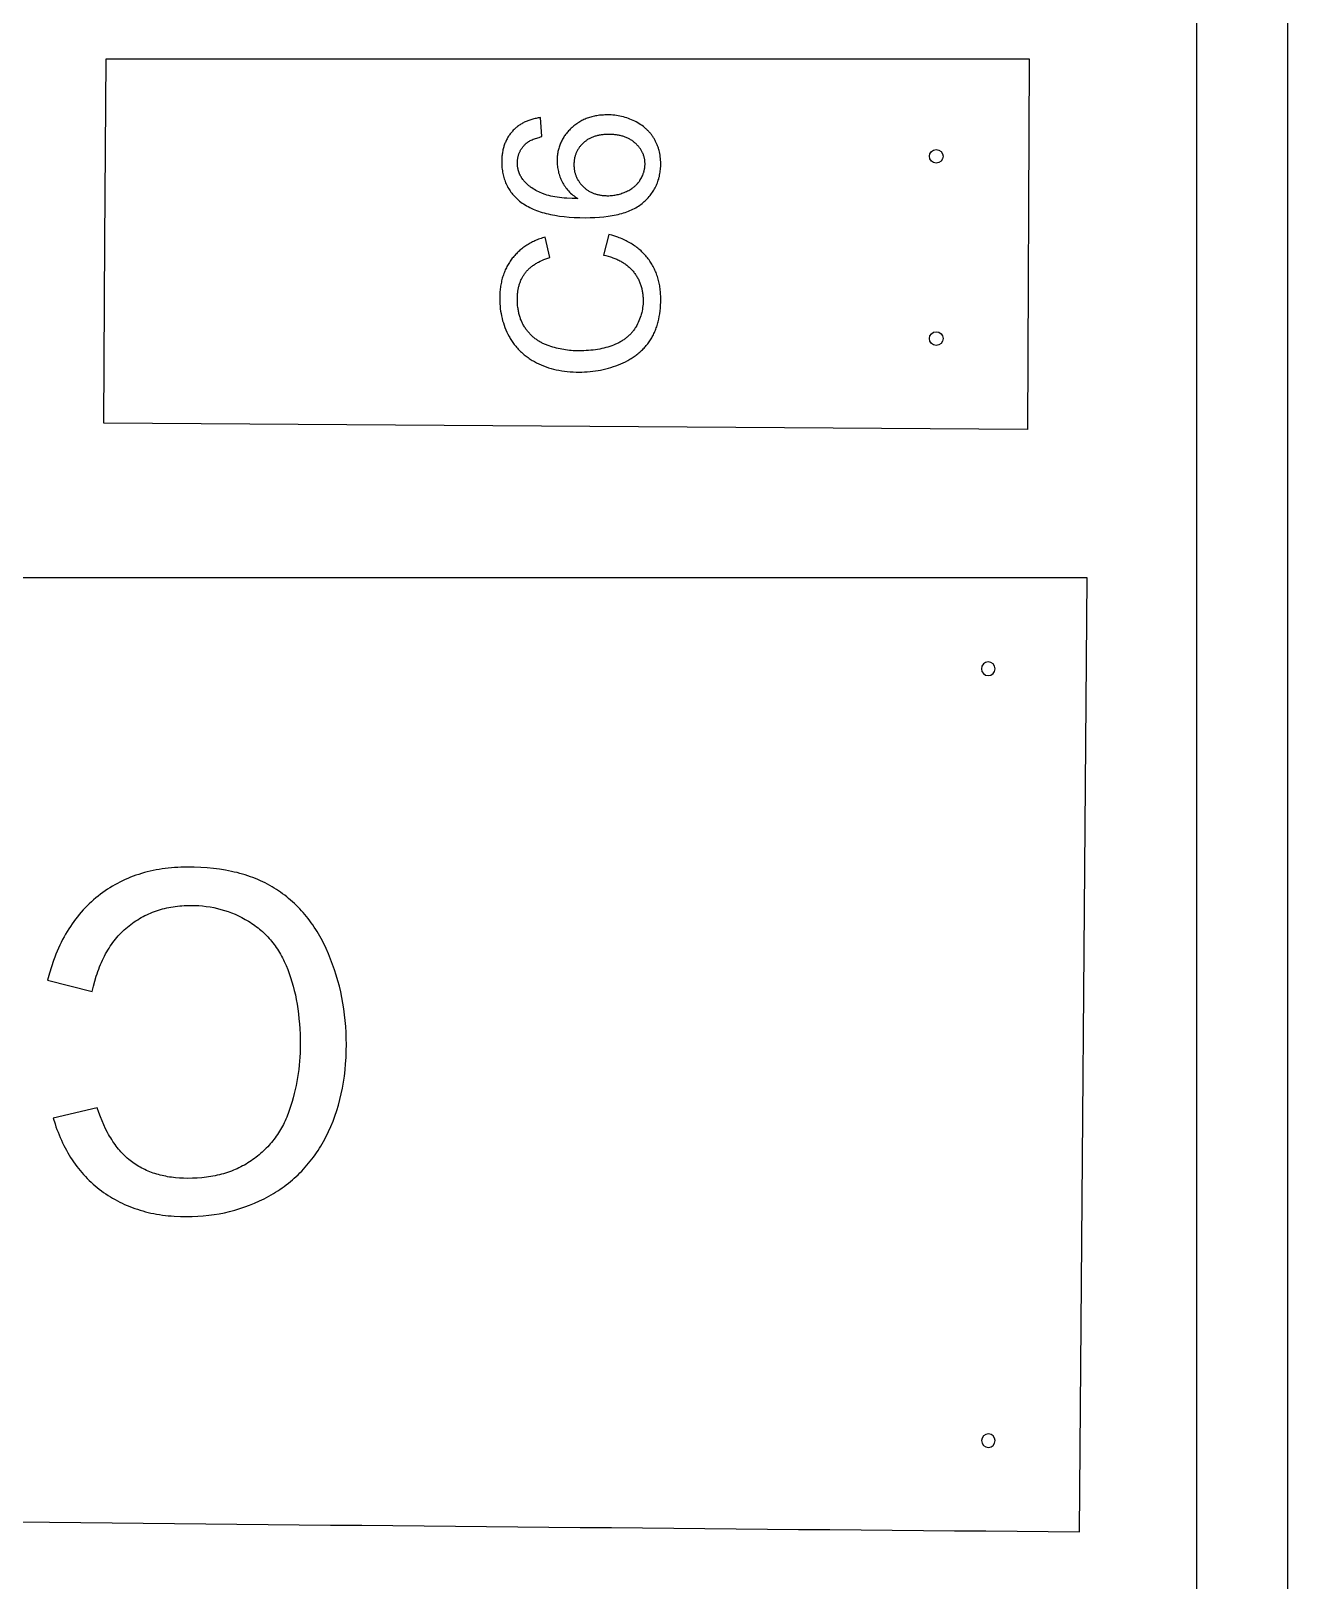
# Model space of a CAD drawing. Extents: x 2494 to 5794, y -1335 to 1258.
# Drawn here: x 3218.5 to 3494.3, y 491.8 to 832.1 of the extents above; entities that cross this region are included whole.
import ezdxf

# ---------------------------------------------------------------- set-up
doc = ezdxf.new("R2010")
doc.units = 0
for name, color, linetype in [('DH_200_CODES_PART_NUMBERS_', 1, 'CONTINUOUS'), ('DH_200_CUT_PVC_5MM', 7, 'CONTINUOUS'), ('DH_200_HOLES_PVC_5MM', 3, 'CONTINUOUS'), ('PVC_SHEET__5MM', 6, 'CONTINUOUS')]:
    doc.layers.add(name, color=color, linetype=linetype)

msp = doc.modelspace()

# ---------------------------------------------------------------- linework, layer by layer
at = {"layer": 'DH_200_CODES_PART_NUMBERS_'}
for points in [[(3330.28, 813.04), (3330.03, 813.01), (3329.79, 812.97), (3329.55, 812.93), (3329.31, 812.88), (3329.08, 812.83), (3328.85, 812.78), (3328.62, 812.72), (3328.39, 812.66), (3328.17, 812.59), (3327.96, 812.52), (3327.74, 812.45), (3327.53, 812.37), (3327.33, 812.29), (3327.12, 812.2), (3326.92, 812.11), (3326.72, 812.02), (3326.53, 811.92), (3326.34, 811.81), (3326.15, 811.71), (3325.97, 811.6), (3325.79, 811.48), (3325.61, 811.36), (3325.44, 811.24), (3325.27, 811.11), (3325.1, 810.98), (3324.94, 810.85), (3324.78, 810.71), (3324.62, 810.57), (3324.47, 810.42), (3324.32, 810.27), (3324.17, 810.11), (3324.03, 809.96), (3323.89, 809.79), (3323.76, 809.63), (3323.63, 809.46), (3323.5, 809.29), (3323.38, 809.11), (3323.26, 808.94), (3323.15, 808.76), (3323.04, 808.58), (3322.94, 808.39), (3322.84, 808.2), (3322.74, 808.01), (3322.65, 807.82), (3322.57, 807.62), (3322.49, 807.42), (3322.41, 807.22), (3322.34, 807.01), (3322.27, 806.81), (3322.2, 806.6), (3322.14, 806.38), (3322.09, 806.17), (3322.04, 805.95), (3321.99, 805.72), (3321.95, 805.5), (3321.91, 805.27), (3321.88, 805.04), (3321.85, 804.81), (3321.83, 804.57), (3321.81, 804.33), (3321.79, 804.09), (3321.78, 803.84), (3321.77, 803.6), (3321.77, 803.35), (3321.77, 803.01), (3321.79, 802.68), (3321.8, 802.35), (3321.83, 802.03), (3321.87, 801.71), (3321.91, 801.4), (3321.96, 801.09), (3322.01, 800.78), (3322.08, 800.48), (3322.15, 800.18), (3322.23, 799.89), (3322.32, 799.6), (3322.42, 799.32), (3322.52, 799.04), (3322.63, 798.76), (3322.75, 798.49), (3322.88, 798.22), (3323.01, 797.96), (3323.15, 797.7), (3323.3, 797.45), (3323.46, 797.2), (3323.62, 796.96), (3323.79, 796.71), (3323.97, 796.48), (3324.16, 796.25), (3324.36, 796.02), (3324.56, 795.8), (3324.77, 795.58), (3324.99, 795.36), (3325.21, 795.15), (3325.45, 794.94), (3325.69, 794.74), (3325.97, 794.52), (3326.27, 794.3), (3326.58, 794.09), (3326.9, 793.88), (3327.22, 793.69), (3327.56, 793.5), (3327.91, 793.32), (3328.27, 793.14), (3328.65, 792.97), (3329.03, 792.81), (3329.42, 792.66), (3329.82, 792.51), (3330.24, 792.37), (3330.66, 792.24), (3331.09, 792.12), (3331.54, 792), (3331.99, 791.89), (3332.46, 791.78), (3332.94, 791.69), (3333.42, 791.6), (3334.43, 791.44), (3335.48, 791.31), (3336.57, 791.21), (3337.7, 791.14), (3338.88, 791.1), (3340.09, 791.08), (3341.18, 791.1), (3342.23, 791.13), (3343.24, 791.2), (3344.21, 791.29), (3345.14, 791.41), (3345.59, 791.47), (3346.04, 791.55), (3346.47, 791.63), (3346.89, 791.72), (3347.3, 791.81), (3347.7, 791.91), (3348.1, 792.02), (3348.48, 792.13), (3348.85, 792.25), (3349.22, 792.38), (3349.57, 792.51), (3349.91, 792.65), (3350.25, 792.79), (3350.57, 792.94), (3350.89, 793.1), (3351.19, 793.27), (3351.48, 793.44), (3351.77, 793.62), (3352.05, 793.8), (3352.31, 793.99), (3352.57, 794.19), (3352.69, 794.29), (3352.81, 794.39), (3353.05, 794.6), (3353.28, 794.81), (3353.5, 795.03), (3353.72, 795.25), (3353.92, 795.47), (3354.12, 795.7), (3354.32, 795.93), (3354.5, 796.17), (3354.68, 796.41), (3354.85, 796.65), (3355.01, 796.9), (3355.16, 797.15), (3355.31, 797.4), (3355.45, 797.66), (3355.58, 797.92), (3355.71, 798.19), (3355.82, 798.46), (3355.93, 798.73), (3356.03, 799.01), (3356.13, 799.29), (3356.22, 799.57), (3356.29, 799.86), (3356.37, 800.15), (3356.43, 800.45), (3356.49, 800.75), (3356.54, 801.05), (3356.58, 801.36), (3356.61, 801.67), (3356.64, 801.98), (3356.66, 802.3), (3356.67, 802.62), (3356.67, 802.95), (3356.67, 803.33), (3356.65, 803.71), (3356.62, 804.08), (3356.58, 804.45), (3356.53, 804.81), (3356.46, 805.17), (3356.39, 805.52), (3356.3, 805.86), (3356.26, 806.03), (3356.21, 806.21), (3356.15, 806.37), (3356.1, 806.54), (3356.04, 806.71), (3355.98, 806.87), (3355.91, 807.04), (3355.84, 807.2), (3355.77, 807.36), (3355.7, 807.52), (3355.63, 807.68), (3355.55, 807.84), (3355.46, 807.99), (3355.38, 808.15), (3355.29, 808.3), (3355.2, 808.45), (3355.11, 808.6), (3355.01, 808.75), (3354.92, 808.9), (3354.81, 809.04), (3354.71, 809.18), (3354.61, 809.32), (3354.5, 809.46), (3354.39, 809.6), (3354.27, 809.73), (3354.16, 809.87), (3354.04, 810), (3353.92, 810.12), (3353.8, 810.25), (3353.67, 810.37), (3353.54, 810.5), (3353.41, 810.62), (3353.28, 810.73), (3353.14, 810.85), (3353, 810.97), (3352.86, 811.08), (3352.57, 811.3), (3352.27, 811.5), (3351.96, 811.71), (3351.64, 811.9), (3351.31, 812.09), (3350.97, 812.26), (3350.62, 812.43), (3350.27, 812.59), (3349.92, 812.73), (3349.56, 812.87), (3349.2, 812.99), (3348.83, 813.11), (3348.47, 813.21), (3348.09, 813.3), (3347.72, 813.39), (3347.34, 813.46), (3346.96, 813.52), (3346.57, 813.56), (3346.18, 813.6), (3345.79, 813.63), (3345.39, 813.65), (3344.99, 813.65), (3344.69, 813.65), (3344.39, 813.64), (3344.09, 813.62), (3343.79, 813.6), (3343.5, 813.58), (3343.22, 813.55), (3342.94, 813.51), (3342.66, 813.47), (3342.38, 813.42), (3342.11, 813.36), (3341.84, 813.3), (3341.57, 813.24), (3341.31, 813.16), (3341.05, 813.09), (3340.8, 813), (3340.55, 812.91), (3340.3, 812.82), (3340.05, 812.72), (3339.81, 812.61), (3339.58, 812.5), (3339.34, 812.38), (3339.11, 812.26), (3338.89, 812.13), (3338.66, 811.99), (3338.44, 811.85), (3338.23, 811.7), (3338.02, 811.55), (3337.81, 811.39), (3337.6, 811.23), (3337.4, 811.06), (3337.2, 810.88), (3337.01, 810.7), (3336.82, 810.52), (3336.63, 810.33), (3336.45, 810.14), (3336.28, 809.94), (3336.12, 809.75), (3335.96, 809.55), (3335.8, 809.35), (3335.65, 809.15), (3335.51, 808.94), (3335.38, 808.74), (3335.25, 808.53), (3335.12, 808.31), (3335.01, 808.1), (3334.89, 807.88), (3334.79, 807.66), (3334.69, 807.44), (3334.6, 807.22), (3334.51, 806.99), (3334.43, 806.76), (3334.35, 806.53), (3334.28, 806.29), (3334.22, 806.06), (3334.16, 805.82), (3334.11, 805.58), (3334.06, 805.33), (3334.03, 805.09), (3333.99, 804.84), (3333.96, 804.59), (3333.94, 804.33), (3333.93, 804.08), (3333.92, 803.82), (3333.92, 803.56), (3333.92, 803.26), (3333.93, 802.96), (3333.96, 802.66), (3333.99, 802.37), (3334.03, 802.08), (3334.07, 801.78), (3334.13, 801.49), (3334.2, 801.21), (3334.27, 800.92), (3334.35, 800.64), (3334.45, 800.35), (3334.55, 800.07), (3334.66, 799.79), (3334.77, 799.51), (3334.9, 799.24), (3335.04, 798.96), (3335.18, 798.69), (3335.33, 798.43), (3335.5, 798.16), (3335.67, 797.91), (3335.85, 797.66), (3336.04, 797.41), (3336.24, 797.17), (3336.45, 796.94), (3336.67, 796.71), (3336.9, 796.49), (3337.14, 796.27), (3337.38, 796.06), (3337.64, 795.85), (3337.9, 795.65), (3338.18, 795.45), (3338.46, 795.26), (3337.22, 795.28), (3336.05, 795.35), (3335.49, 795.39), (3334.95, 795.44), (3334.43, 795.51), (3333.92, 795.58), (3333.44, 795.65), (3332.97, 795.74), (3332.52, 795.84), (3332.09, 795.94), (3331.68, 796.05), (3331.29, 796.18), (3331.1, 796.24), (3330.92, 796.31), (3330.74, 796.37), (3330.56, 796.44), (3330.22, 796.59), (3329.89, 796.74), (3329.57, 796.9), (3329.26, 797.07), (3328.96, 797.24), (3328.67, 797.42), (3328.39, 797.61), (3328.12, 797.8), (3327.99, 797.9), (3327.86, 798), (3327.73, 798.1), (3327.61, 798.2), (3327.49, 798.31), (3327.37, 798.41), (3327.26, 798.52), (3327.15, 798.63), (3327.04, 798.74), (3326.93, 798.86), (3326.82, 798.97), (3326.72, 799.09), (3326.62, 799.2), (3326.53, 799.32), (3326.43, 799.45), (3326.27, 799.66), (3326.2, 799.76), (3326.14, 799.86), (3326.08, 799.96), (3326.02, 800.05), (3325.96, 800.15), (3325.9, 800.26), (3325.85, 800.36), (3325.8, 800.46), (3325.75, 800.56), (3325.7, 800.67), (3325.66, 800.77), (3325.61, 800.88), (3325.57, 800.99), (3325.54, 801.1), (3325.5, 801.21), (3325.47, 801.32), (3325.43, 801.43), (3325.41, 801.54), (3325.38, 801.65), (3325.35, 801.77), (3325.33, 801.88), (3325.31, 802), (3325.29, 802.12), (3325.27, 802.24), (3325.26, 802.35), (3325.25, 802.47), (3325.24, 802.6), (3325.23, 802.72), (3325.22, 802.84), (3325.22, 802.96), (3325.22, 803.09), (3325.22, 803.24), (3325.23, 803.4), (3325.24, 803.55), (3325.25, 803.7), (3325.26, 803.85), (3325.28, 804), (3325.31, 804.14), (3325.33, 804.29), (3325.36, 804.43), (3325.4, 804.57), (3325.43, 804.71), (3325.47, 804.85), (3325.52, 804.99), (3325.56, 805.12), (3325.61, 805.25), (3325.67, 805.39), (3325.73, 805.52), (3325.79, 805.64), (3325.85, 805.77), (3325.92, 805.9), (3325.99, 806.02), (3326.07, 806.14), (3326.15, 806.27), (3326.23, 806.39), (3326.32, 806.5), (3326.41, 806.62), (3326.5, 806.73), (3326.59, 806.85), (3326.69, 806.96), (3326.8, 807.07), (3326.91, 807.18), (3327.02, 807.29), (3327.09, 807.35), (3327.16, 807.41), (3327.24, 807.47), (3327.32, 807.53), (3327.4, 807.6), (3327.48, 807.65), (3327.57, 807.71), (3327.66, 807.77), (3327.75, 807.83), (3327.85, 807.88), (3327.94, 807.94), (3328.05, 807.99), (3328.25, 808.09), (3328.47, 808.2), (3328.7, 808.29), (3328.94, 808.39), (3329.19, 808.48), (3329.45, 808.56), (3329.73, 808.64), (3330.01, 808.72), (3330.3, 808.8), (3330.61, 808.87)], [(3345.01, 795.91), (3345.28, 795.91), (3345.55, 795.92), (3345.82, 795.94), (3346.09, 795.97), (3346.35, 796), (3346.61, 796.04), (3346.88, 796.08), (3347.14, 796.14), (3347.39, 796.2), (3347.65, 796.27), (3347.91, 796.34), (3348.16, 796.43), (3348.41, 796.52), (3348.67, 796.61), (3348.92, 796.72), (3349.16, 796.83), (3349.41, 796.95), (3349.64, 797.07), (3349.87, 797.2), (3350.1, 797.34), (3350.31, 797.48), (3350.41, 797.55), (3350.52, 797.62), (3350.62, 797.7), (3350.72, 797.78), (3350.81, 797.85), (3350.91, 797.93), (3351, 798.02), (3351.09, 798.1), (3351.18, 798.18), (3351.27, 798.27), (3351.36, 798.35), (3351.44, 798.44), (3351.52, 798.53), (3351.61, 798.62), (3351.68, 798.72), (3351.76, 798.81), (3351.84, 798.91), (3351.91, 799), (3351.98, 799.1), (3352.05, 799.2), (3352.12, 799.3), (3352.18, 799.41), (3352.31, 799.61), (3352.43, 799.82), (3352.54, 800.03), (3352.64, 800.24), (3352.73, 800.46), (3352.82, 800.67), (3352.85, 800.78), (3352.89, 800.89), (3352.93, 800.99), (3352.96, 801.1), (3352.99, 801.21), (3353.02, 801.32), (3353.05, 801.43), (3353.07, 801.54), (3353.1, 801.65), (3353.12, 801.76), (3353.14, 801.87), (3353.16, 801.98), (3353.17, 802.09), (3353.18, 802.2), (3353.2, 802.32), (3353.2, 802.43), (3353.21, 802.54), (3353.22, 802.65), (3353.22, 802.77), (3353.22, 802.88), (3353.22, 803.04), (3353.21, 803.21), (3353.2, 803.37), (3353.19, 803.53), (3353.17, 803.69), (3353.15, 803.85), (3353.12, 804.01), (3353.09, 804.16), (3353.05, 804.32), (3353.01, 804.47), (3352.97, 804.62), (3352.92, 804.77), (3352.87, 804.92), (3352.81, 805.06), (3352.75, 805.21), (3352.68, 805.35), (3352.62, 805.49), (3352.54, 805.63), (3352.46, 805.77), (3352.38, 805.91), (3352.3, 806.05), (3352.21, 806.18), (3352.11, 806.31), (3352.01, 806.45), (3351.91, 806.58), (3351.8, 806.71), (3351.69, 806.83), (3351.58, 806.96), (3351.46, 807.08), (3351.34, 807.21), (3351.21, 807.33), (3351.08, 807.45), (3350.94, 807.57), (3350.8, 807.68), (3350.66, 807.79), (3350.52, 807.9), (3350.37, 808), (3350.22, 808.1), (3350.06, 808.19), (3349.91, 808.29), (3349.75, 808.37), (3349.58, 808.46), (3349.42, 808.54), (3349.25, 808.61), (3349.08, 808.69), (3348.9, 808.76), (3348.73, 808.82), (3348.55, 808.88), (3348.36, 808.94), (3348.18, 808.99), (3347.99, 809.05), (3347.79, 809.09), (3347.6, 809.13), (3347.4, 809.17), (3347.2, 809.21), (3346.99, 809.24), (3346.79, 809.27), (3346.57, 809.29), (3346.36, 809.31), (3346.14, 809.33), (3345.92, 809.34), (3345.7, 809.35), (3345.25, 809.36), (3344.81, 809.35), (3344.6, 809.34), (3344.38, 809.33), (3344.18, 809.31), (3343.97, 809.29), (3343.77, 809.27), (3343.57, 809.24), (3343.37, 809.21), (3343.18, 809.18), (3342.99, 809.14), (3342.8, 809.1), (3342.62, 809.05), (3342.43, 809), (3342.26, 808.95), (3342.08, 808.89), (3341.91, 808.83), (3341.74, 808.76), (3341.57, 808.7), (3341.4, 808.62), (3341.24, 808.55), (3341.09, 808.47), (3340.93, 808.39), (3340.78, 808.3), (3340.63, 808.21), (3340.48, 808.11), (3340.34, 808.02), (3340.2, 807.91), (3340.06, 807.81), (3339.92, 807.7), (3339.79, 807.59), (3339.66, 807.47), (3339.54, 807.35), (3339.42, 807.23), (3339.3, 807.11), (3339.19, 806.98), (3339.08, 806.86), (3338.97, 806.73), (3338.87, 806.6), (3338.77, 806.47), (3338.68, 806.33), (3338.59, 806.2), (3338.5, 806.06), (3338.42, 805.92), (3338.34, 805.78), (3338.27, 805.63), (3338.2, 805.49), (3338.13, 805.34), (3338.07, 805.19), (3338.01, 805.04), (3337.96, 804.88), (3337.91, 804.73), (3337.86, 804.57), (3337.82, 804.41), (3337.78, 804.25), (3337.75, 804.09), (3337.72, 803.92), (3337.7, 803.76), (3337.67, 803.59), (3337.66, 803.42), (3337.64, 803.25), (3337.63, 803.07), (3337.63, 802.89), (3337.62, 802.72), (3337.63, 802.54), (3337.63, 802.36), (3337.64, 802.19), (3337.66, 802.02), (3337.67, 801.85), (3337.7, 801.68), (3337.72, 801.51), (3337.75, 801.35), (3337.78, 801.18), (3337.82, 801.02), (3337.86, 800.86), (3337.91, 800.7), (3337.96, 800.55), (3338.01, 800.39), (3338.07, 800.24), (3338.13, 800.09), (3338.2, 799.94), (3338.27, 799.79), (3338.34, 799.64), (3338.42, 799.5), (3338.5, 799.35), (3338.59, 799.21), (3338.68, 799.07), (3338.77, 798.94), (3338.87, 798.8), (3338.97, 798.66), (3339.08, 798.53), (3339.19, 798.4), (3339.3, 798.27), (3339.42, 798.14), (3339.54, 798.01), (3339.66, 797.89), (3339.79, 797.77), (3339.92, 797.65), (3340.06, 797.54), (3340.19, 797.43), (3340.33, 797.32), (3340.47, 797.22), (3340.62, 797.12), (3340.76, 797.02), (3340.91, 796.93), (3341.06, 796.85), (3341.22, 796.76), (3341.37, 796.68), (3341.53, 796.61), (3341.69, 796.54), (3341.86, 796.47), (3342.02, 796.4), (3342.19, 796.34), (3342.36, 796.29), (3342.53, 796.24), (3342.71, 796.19), (3342.89, 796.14), (3343.07, 796.1), (3343.25, 796.07), (3343.44, 796.03), (3343.63, 796), (3343.82, 795.98), (3344.01, 795.96), (3344.21, 795.94), (3344.4, 795.93), (3344.61, 795.92), (3344.81, 795.91)], [(3344.1, 782.88), (3344.64, 782.75), (3345.15, 782.62), (3345.65, 782.47), (3345.89, 782.39), (3346.13, 782.3), (3346.36, 782.22), (3346.59, 782.13), (3346.82, 782.03), (3347.04, 781.94), (3347.26, 781.84), (3347.47, 781.73), (3347.68, 781.63), (3347.89, 781.52), (3348.09, 781.4), (3348.29, 781.29), (3348.48, 781.17), (3348.67, 781.05), (3348.85, 780.92), (3349.03, 780.79), (3349.21, 780.66), (3349.38, 780.52), (3349.55, 780.38), (3349.71, 780.24), (3349.87, 780.09), (3350.03, 779.94), (3350.18, 779.79), (3350.33, 779.63), (3350.47, 779.47), (3350.61, 779.31), (3350.74, 779.14), (3350.87, 778.98), (3351, 778.8), (3351.12, 778.63), (3351.24, 778.46), (3351.35, 778.28), (3351.46, 778.1), (3351.57, 777.92), (3351.67, 777.73), (3351.77, 777.55), (3351.86, 777.36), (3351.94, 777.17), (3352.03, 776.98), (3352.11, 776.78), (3352.18, 776.58), (3352.25, 776.38), (3352.32, 776.18), (3352.38, 775.98), (3352.44, 775.77), (3352.49, 775.56), (3352.54, 775.35), (3352.59, 775.14), (3352.63, 774.92), (3352.66, 774.7), (3352.7, 774.48), (3352.72, 774.26), (3352.75, 774.03), (3352.77, 773.81), (3352.78, 773.58), (3352.79, 773.34), (3352.8, 773.11), (3352.8, 772.87), (3352.79, 772.49), (3352.78, 772.1), (3352.74, 771.72), (3352.7, 771.34), (3352.64, 770.96), (3352.57, 770.59), (3352.49, 770.23), (3352.4, 769.86), (3352.29, 769.5), (3352.17, 769.14), (3352.04, 768.79), (3351.9, 768.44), (3351.74, 768.09), (3351.57, 767.75), (3351.39, 767.41), (3351.19, 767.07), (3351.09, 766.9), (3350.98, 766.74), (3350.88, 766.58), (3350.76, 766.42), (3350.65, 766.27), (3350.53, 766.11), (3350.41, 765.96), (3350.29, 765.82), (3350.16, 765.67), (3350.03, 765.53), (3349.89, 765.39), (3349.75, 765.26), (3349.61, 765.12), (3349.47, 764.99), (3349.32, 764.87), (3349.17, 764.74), (3349.02, 764.62), (3348.86, 764.5), (3348.7, 764.38), (3348.54, 764.27), (3348.37, 764.16), (3348.2, 764.05), (3348.03, 763.94), (3347.85, 763.84), (3347.68, 763.74), (3347.49, 763.64), (3347.31, 763.55), (3347.12, 763.46), (3346.93, 763.37), (3346.73, 763.28), (3346.33, 763.12), (3345.92, 762.96), (3345.5, 762.82), (3345.07, 762.69), (3344.64, 762.56), (3344.19, 762.45), (3343.74, 762.34), (3343.27, 762.25), (3342.8, 762.16), (3342.32, 762.09), (3341.83, 762.03), (3341.34, 761.97), (3340.83, 761.93), (3340.32, 761.89), (3339.79, 761.87), (3339.26, 761.85), (3338.72, 761.85), (3338.3, 761.85), (3337.88, 761.86), (3337.46, 761.88), (3337.04, 761.91), (3336.63, 761.95), (3336.21, 762), (3335.8, 762.05), (3335.39, 762.11), (3334.98, 762.19), (3334.57, 762.27), (3334.16, 762.35), (3333.76, 762.45), (3333.36, 762.55), (3332.96, 762.67), (3332.55, 762.79), (3332.16, 762.92), (3331.96, 762.99), (3331.76, 763.06), (3331.57, 763.13), (3331.38, 763.21), (3331.19, 763.29), (3331.01, 763.38), (3330.83, 763.46), (3330.65, 763.55), (3330.47, 763.65), (3330.29, 763.74), (3330.12, 763.84), (3329.95, 763.94), (3329.78, 764.05), (3329.62, 764.16), (3329.46, 764.27), (3329.3, 764.39), (3329.14, 764.5), (3328.99, 764.62), (3328.83, 764.75), (3328.68, 764.87), (3328.54, 765), (3328.39, 765.14), (3328.25, 765.27), (3328.11, 765.41), (3327.97, 765.56), (3327.84, 765.7), (3327.71, 765.85), (3327.58, 766), (3327.45, 766.16), (3327.33, 766.31), (3327.2, 766.47), (3327.09, 766.64), (3326.97, 766.8), (3326.86, 766.97), (3326.75, 767.15), (3326.64, 767.32), (3326.54, 767.5), (3326.44, 767.68), (3326.35, 767.86), (3326.26, 768.04), (3326.17, 768.23), (3326.09, 768.42), (3326.01, 768.61), (3325.93, 768.8), (3325.86, 769), (3325.79, 769.2), (3325.73, 769.4), (3325.67, 769.61), (3325.61, 769.81), (3325.56, 770.02), (3325.51, 770.24), (3325.46, 770.45), (3325.42, 770.67), (3325.38, 770.89), (3325.35, 771.11), (3325.32, 771.33), (3325.26, 771.79), (3325.23, 772.26), (3325.2, 772.74), (3325.2, 773.22), (3325.2, 773.65), (3325.22, 774.06), (3325.26, 774.47), (3325.28, 774.67), (3325.3, 774.86), (3325.33, 775.06), (3325.36, 775.25), (3325.4, 775.44), (3325.44, 775.63), (3325.48, 775.82), (3325.52, 776), (3325.57, 776.18), (3325.62, 776.36), (3325.68, 776.54), (3325.74, 776.71), (3325.8, 776.88), (3325.86, 777.05), (3325.93, 777.22), (3326, 777.39), (3326.08, 777.55), (3326.15, 777.71), (3326.24, 777.87), (3326.32, 778.02), (3326.41, 778.18), (3326.5, 778.33), (3326.59, 778.48), (3326.69, 778.63), (3326.79, 778.77), (3326.9, 778.91), (3327.01, 779.05), (3327.12, 779.19), (3327.24, 779.33), (3327.36, 779.46), (3327.48, 779.59), (3327.61, 779.72), (3327.74, 779.85), (3327.88, 779.98), (3328.02, 780.1), (3328.16, 780.22), (3328.31, 780.34), (3328.46, 780.46), (3328.62, 780.57), (3328.78, 780.69), (3328.94, 780.8), (3329.11, 780.91), (3329.28, 781.01), (3329.46, 781.12), (3329.64, 781.22), (3329.82, 781.32), (3330.2, 781.52), (3330.59, 781.7), (3331, 781.88), (3331.43, 782.05), (3331.87, 782.21), (3332.33, 782.36), (3331.28, 786.82), (3330.7, 786.64), (3330.41, 786.54), (3330.13, 786.44), (3329.85, 786.33), (3329.58, 786.23), (3329.31, 786.11), (3329.05, 786), (3328.79, 785.87), (3328.53, 785.75), (3328.28, 785.62), (3328.03, 785.49), (3327.79, 785.35), (3327.55, 785.21), (3327.31, 785.06), (3327.08, 784.91), (3326.85, 784.76), (3326.63, 784.6), (3326.41, 784.43), (3326.19, 784.27), (3325.98, 784.1), (3325.78, 783.92), (3325.57, 783.74), (3325.38, 783.56), (3325.18, 783.37), (3324.99, 783.18), (3324.81, 782.98), (3324.62, 782.78), (3324.45, 782.58), (3324.27, 782.37), (3324.1, 782.16), (3323.94, 781.94), (3323.78, 781.72), (3323.62, 781.5), (3323.47, 781.27), (3323.33, 781.04), (3323.19, 780.81), (3323.05, 780.57), (3322.92, 780.34), (3322.8, 780.09), (3322.68, 779.85), (3322.56, 779.6), (3322.45, 779.35), (3322.35, 779.09), (3322.25, 778.83), (3322.15, 778.57), (3322.06, 778.31), (3321.98, 778.04), (3321.9, 777.77), (3321.83, 777.49), (3321.76, 777.22), (3321.69, 776.93), (3321.64, 776.65), (3321.58, 776.36), (3321.53, 776.07), (3321.49, 775.78), (3321.45, 775.48), (3321.42, 775.18), (3321.39, 774.88), (3321.37, 774.57), (3321.34, 773.95), (3321.33, 773.32), (3321.34, 772.75), (3321.36, 772.2), (3321.4, 771.65), (3321.46, 771.1), (3321.53, 770.56), (3321.62, 770.03), (3321.72, 769.5), (3321.84, 768.98), (3321.98, 768.47), (3322.13, 767.96), (3322.3, 767.46), (3322.49, 766.96), (3322.69, 766.47), (3322.91, 765.98), (3323.14, 765.5), (3323.39, 765.03), (3323.52, 764.8), (3323.66, 764.57), (3323.79, 764.34), (3323.94, 764.11), (3324.08, 763.89), (3324.23, 763.68), (3324.38, 763.46), (3324.54, 763.25), (3324.7, 763.05), (3324.87, 762.84), (3325.03, 762.64), (3325.21, 762.45), (3325.38, 762.25), (3325.56, 762.06), (3325.74, 761.88), (3325.93, 761.7), (3326.12, 761.52), (3326.32, 761.34), (3326.51, 761.17), (3326.72, 761), (3326.92, 760.83), (3327.13, 760.67), (3327.34, 760.51), (3327.56, 760.35), (3327.78, 760.2), (3328.01, 760.05), (3328.23, 759.9), (3328.46, 759.76), (3328.7, 759.62), (3328.94, 759.49), (3329.43, 759.22), (3329.93, 758.98), (3330.44, 758.75), (3330.97, 758.53), (3331.5, 758.33), (3332.05, 758.15), (3332.6, 757.98), (3333.17, 757.83), (3333.74, 757.69), (3334.33, 757.57), (3334.93, 757.47), (3335.54, 757.38), (3336.16, 757.31), (3336.79, 757.26), (3337.43, 757.22), (3338.08, 757.19), (3338.74, 757.18), (3339.35, 757.19), (3339.96, 757.21), (3340.56, 757.25), (3341.15, 757.3), (3341.74, 757.36), (3342.33, 757.44), (3342.91, 757.53), (3343.48, 757.64), (3344.05, 757.76), (3344.62, 757.89), (3345.18, 758.04), (3345.73, 758.2), (3346.28, 758.38), (3346.83, 758.57), (3347.37, 758.77), (3347.9, 758.99), (3348.43, 759.22), (3348.94, 759.47), (3349.43, 759.73), (3349.91, 760), (3350.15, 760.14), (3350.37, 760.28), (3350.6, 760.43), (3350.82, 760.58), (3351.04, 760.73), (3351.25, 760.89), (3351.46, 761.05), (3351.67, 761.21), (3351.87, 761.38), (3352.07, 761.55), (3352.26, 761.72), (3352.45, 761.9), (3352.64, 762.08), (3352.82, 762.26), (3353, 762.44), (3353.17, 762.63), (3353.34, 762.82), (3353.51, 763.02), (3353.67, 763.22), (3353.83, 763.42), (3353.98, 763.63), (3354.13, 763.83), (3354.28, 764.04), (3354.42, 764.26), (3354.56, 764.48), (3354.69, 764.7), (3354.82, 764.93), (3354.95, 765.16), (3355.07, 765.39), (3355.19, 765.63), (3355.3, 765.87), (3355.41, 766.12), (3355.51, 766.37), (3355.61, 766.63), (3355.7, 766.88), (3355.79, 767.15), (3355.88, 767.41), (3355.96, 767.68), (3356.04, 767.96), (3356.11, 768.24), (3356.18, 768.52), (3356.24, 768.81), (3356.35, 769.39), (3356.45, 770), (3356.53, 770.61), (3356.59, 771.25), (3356.64, 771.9), (3356.66, 772.56), (3356.67, 773.25), (3356.67, 773.58), (3356.66, 773.91), (3356.65, 774.23), (3356.63, 774.56), (3356.6, 774.88), (3356.57, 775.19), (3356.53, 775.5), (3356.49, 775.81), (3356.44, 776.12), (3356.39, 776.42), (3356.33, 776.72), (3356.26, 777.02), (3356.19, 777.31), (3356.11, 777.6), (3356.03, 777.89), (3355.94, 778.18), (3355.85, 778.46), (3355.75, 778.73), (3355.64, 779.01), (3355.53, 779.28), (3355.41, 779.55), (3355.29, 779.81), (3355.16, 780.07), (3355.03, 780.33), (3354.89, 780.59), (3354.74, 780.84), (3354.59, 781.09), (3354.43, 781.33), (3354.27, 781.57), (3354.1, 781.81), (3353.93, 782.05), (3353.75, 782.28), (3353.56, 782.51), (3353.37, 782.73), (3353.17, 782.95), (3352.97, 783.17), (3352.77, 783.38), (3352.55, 783.59), (3352.34, 783.79), (3352.12, 783.99), (3351.89, 784.18), (3351.66, 784.37), (3351.42, 784.55), (3351.18, 784.73), (3350.93, 784.91), (3350.68, 785.08), (3350.42, 785.25), (3350.16, 785.41), (3349.89, 785.57), (3349.62, 785.72), (3349.34, 785.87), (3349.05, 786.01), (3348.77, 786.15), (3348.47, 786.29), (3348.17, 786.42), (3347.87, 786.55), (3347.56, 786.67), (3347.24, 786.79), (3346.6, 787.01), (3345.93, 787.21), (3345.25, 787.4)], [(3231.9, 621.23), (3232.17, 622.38), (3232.46, 623.49), (3232.79, 624.58), (3232.96, 625.1), (3233.14, 625.62), (3233.33, 626.13), (3233.53, 626.63), (3233.73, 627.12), (3233.94, 627.6), (3234.16, 628.07), (3234.38, 628.54), (3234.61, 628.99), (3234.85, 629.44), (3235.09, 629.87), (3235.35, 630.3), (3235.61, 630.72), (3235.87, 631.13), (3236.15, 631.53), (3236.43, 631.92), (3236.72, 632.31), (3237.02, 632.68), (3237.32, 633.05), (3237.63, 633.4), (3237.95, 633.75), (3238.27, 634.09), (3238.6, 634.41), (3238.94, 634.73), (3239.29, 635.05), (3239.64, 635.35), (3240, 635.64), (3240.37, 635.92), (3240.74, 636.2), (3241.11, 636.46), (3241.49, 636.72), (3241.88, 636.96), (3242.27, 637.2), (3242.66, 637.43), (3243.06, 637.65), (3243.47, 637.86), (3243.88, 638.06), (3244.29, 638.25), (3244.71, 638.43), (3245.13, 638.6), (3245.56, 638.76), (3246, 638.92), (3246.44, 639.06), (3246.88, 639.19), (3247.33, 639.32), (3247.78, 639.44), (3248.24, 639.54), (3248.7, 639.64), (3249.17, 639.73), (3249.65, 639.81), (3250.13, 639.88), (3250.61, 639.94), (3251.1, 639.99), (3251.59, 640.03), (3252.09, 640.06), (3252.59, 640.09), (3253.1, 640.1), (3253.61, 640.1), (3254.46, 640.09), (3255.29, 640.05), (3256.12, 639.98), (3256.94, 639.89), (3257.76, 639.76), (3258.56, 639.61), (3259.36, 639.44), (3260.16, 639.23), (3260.94, 639), (3261.72, 638.74), (3262.48, 638.45), (3263.25, 638.14), (3264, 637.8), (3264.75, 637.43), (3265.48, 637.04), (3266.22, 636.61), (3266.58, 636.39), (3266.93, 636.16), (3267.28, 635.93), (3267.62, 635.68), (3267.96, 635.43), (3268.29, 635.18), (3268.62, 634.91), (3268.93, 634.64), (3269.25, 634.37), (3269.55, 634.08), (3269.86, 633.79), (3270.15, 633.49), (3270.44, 633.19), (3270.72, 632.87), (3271, 632.55), (3271.27, 632.23), (3271.54, 631.89), (3271.8, 631.55), (3272.05, 631.21), (3272.3, 630.85), (3272.54, 630.49), (3272.77, 630.12), (3273, 629.75), (3273.22, 629.37), (3273.44, 628.98), (3273.65, 628.58), (3273.86, 628.18), (3274.06, 627.77), (3274.25, 627.35), (3274.44, 626.93), (3274.8, 626.06), (3275.13, 625.17), (3275.44, 624.26), (3275.73, 623.33), (3276, 622.38), (3276.25, 621.41), (3276.48, 620.43), (3276.68, 619.42), (3276.86, 618.4), (3277.03, 617.36), (3277.17, 616.29), (3277.28, 615.21), (3277.38, 614.12), (3277.46, 613), (3277.51, 611.86), (3277.54, 610.71), (3277.55, 609.53), (3277.54, 608.62), (3277.52, 607.71), (3277.47, 606.8), (3277.41, 605.89), (3277.33, 604.99), (3277.23, 604.09), (3277.11, 603.2), (3276.97, 602.3), (3276.82, 601.41), (3276.64, 600.53), (3276.45, 599.65), (3276.24, 598.77), (3276.02, 597.89), (3275.77, 597.02), (3275.51, 596.15), (3275.23, 595.29), (3275.08, 594.86), (3274.92, 594.43), (3274.76, 594.02), (3274.59, 593.6), (3274.41, 593.2), (3274.23, 592.79), (3274.04, 592.4), (3273.85, 592.01), (3273.65, 591.62), (3273.44, 591.24), (3273.22, 590.87), (3273, 590.5), (3272.77, 590.14), (3272.53, 589.78), (3272.29, 589.43), (3272.04, 589.08), (3271.79, 588.74), (3271.53, 588.4), (3271.26, 588.07), (3270.98, 587.75), (3270.7, 587.43), (3270.41, 587.11), (3270.11, 586.81), (3269.81, 586.5), (3269.5, 586.21), (3269.19, 585.91), (3268.86, 585.63), (3268.54, 585.35), (3268.2, 585.07), (3267.86, 584.8), (3267.51, 584.54), (3267.15, 584.28), (3266.79, 584.03), (3266.42, 583.78), (3266.05, 583.55), (3265.67, 583.32), (3265.29, 583.1), (3264.9, 582.89), (3264.5, 582.68), (3264.1, 582.48), (3263.7, 582.3), (3263.29, 582.12), (3262.87, 581.94), (3262.45, 581.78), (3262.02, 581.62), (3261.59, 581.48), (3261.15, 581.34), (3260.71, 581.2), (3260.26, 581.08), (3259.8, 580.96), (3259.34, 580.86), (3258.87, 580.76), (3258.4, 580.66), (3257.93, 580.58), (3257.44, 580.5), (3256.96, 580.43), (3255.96, 580.32), (3254.95, 580.24), (3253.91, 580.19), (3252.85, 580.18), (3251.93, 580.19), (3251.03, 580.24), (3250.15, 580.31), (3249.72, 580.36), (3249.29, 580.41), (3248.87, 580.47), (3248.45, 580.54), (3248.04, 580.62), (3247.63, 580.7), (3247.23, 580.79), (3246.83, 580.89), (3246.44, 580.99), (3246.05, 581.1), (3245.66, 581.22), (3245.28, 581.35), (3244.91, 581.48), (3244.54, 581.62), (3244.18, 581.77), (3243.82, 581.92), (3243.47, 582.09), (3243.12, 582.26), (3242.77, 582.43), (3242.43, 582.62), (3242.1, 582.81), (3241.77, 583.01), (3241.45, 583.21), (3241.13, 583.43), (3240.81, 583.65), (3240.5, 583.87), (3240.2, 584.11), (3239.9, 584.35), (3239.6, 584.6), (3239.31, 584.87), (3239.03, 585.14), (3238.75, 585.41), (3238.47, 585.7), (3238.2, 586), (3237.93, 586.3), (3237.66, 586.61), (3237.4, 586.93), (3237.15, 587.26), (3236.9, 587.6), (3236.65, 587.95), (3236.41, 588.3), (3236.18, 588.67), (3235.95, 589.04), (3235.72, 589.42), (3235.5, 589.81), (3235.28, 590.21), (3234.85, 591.03), (3234.45, 591.89), (3234.06, 592.78), (3233.7, 593.71), (3233.35, 594.67), (3233.01, 595.67), (3223.35, 593.39), (3223.74, 592.12), (3223.95, 591.5), (3224.17, 590.89), (3224.39, 590.29), (3224.63, 589.7), (3224.87, 589.11), (3225.13, 588.54), (3225.39, 587.97), (3225.66, 587.42), (3225.94, 586.87), (3226.23, 586.33), (3226.53, 585.8), (3226.84, 585.28), (3227.16, 584.77), (3227.48, 584.27), (3227.82, 583.77), (3228.16, 583.29), (3228.52, 582.81), (3228.88, 582.34), (3229.25, 581.89), (3229.63, 581.44), (3230.02, 581), (3230.42, 580.57), (3230.82, 580.15), (3231.24, 579.73), (3231.66, 579.33), (3232.1, 578.93), (3232.54, 578.55), (3232.99, 578.17), (3233.45, 577.8), (3233.92, 577.45), (3234.4, 577.1), (3234.89, 576.76), (3235.38, 576.43), (3235.88, 576.12), (3236.38, 575.81), (3236.9, 575.52), (3237.42, 575.24), (3237.94, 574.97), (3238.48, 574.71), (3239.02, 574.46), (3239.56, 574.22), (3240.12, 573.99), (3240.68, 573.78), (3241.25, 573.57), (3241.82, 573.38), (3242.4, 573.19), (3242.99, 573.02), (3243.59, 572.86), (3244.19, 572.71), (3244.8, 572.57), (3245.42, 572.45), (3246.04, 572.33), (3246.67, 572.23), (3247.31, 572.13), (3247.95, 572.05), (3248.6, 571.98), (3249.26, 571.92), (3249.92, 571.87), (3251.27, 571.8), (3252.65, 571.78), (3253.87, 571.79), (3255.08, 571.85), (3256.28, 571.93), (3257.46, 572.06), (3258.63, 572.21), (3259.78, 572.41), (3260.93, 572.63), (3262.06, 572.9), (3263.18, 573.19), (3264.28, 573.53), (3265.38, 573.89), (3266.45, 574.3), (3267.52, 574.73), (3268.58, 575.21), (3269.62, 575.71), (3270.64, 576.26), (3271.15, 576.54), (3271.65, 576.83), (3272.14, 577.13), (3272.63, 577.44), (3273.11, 577.76), (3273.58, 578.08), (3274.04, 578.41), (3274.5, 578.76), (3274.95, 579.1), (3275.39, 579.46), (3275.82, 579.83), (3276.25, 580.2), (3276.67, 580.58), (3277.08, 580.97), (3277.48, 581.37), (3277.88, 581.77), (3278.27, 582.19), (3278.66, 582.61), (3279.03, 583.04), (3279.4, 583.48), (3279.76, 583.92), (3280.11, 584.38), (3280.46, 584.84), (3280.8, 585.31), (3281.13, 585.79), (3281.46, 586.27), (3281.77, 586.77), (3282.08, 587.27), (3282.38, 587.78), (3282.68, 588.3), (3283.25, 589.36), (3283.78, 590.46), (3284.29, 591.57), (3284.75, 592.71), (3285.18, 593.86), (3285.58, 595.05), (3285.95, 596.25), (3286.27, 597.48), (3286.57, 598.73), (3286.83, 600.01), (3287.05, 601.31), (3287.24, 602.63), (3287.4, 603.97), (3287.52, 605.34), (3287.61, 606.73), (3287.66, 608.15), (3287.68, 609.58), (3287.66, 610.91), (3287.61, 612.22), (3287.54, 613.52), (3287.43, 614.81), (3287.29, 616.09), (3287.12, 617.36), (3286.93, 618.62), (3286.7, 619.87), (3286.43, 621.11), (3286.14, 622.34), (3285.82, 623.55), (3285.47, 624.76), (3285.09, 625.95), (3284.67, 627.14), (3284.23, 628.31), (3283.75, 629.48), (3283.25, 630.62), (3282.72, 631.72), (3282.16, 632.8), (3281.57, 633.83), (3281.26, 634.34), (3280.95, 634.84), (3280.63, 635.33), (3280.31, 635.81), (3279.97, 636.28), (3279.63, 636.74), (3279.29, 637.2), (3278.93, 637.64), (3278.57, 638.08), (3278.2, 638.51), (3277.83, 638.93), (3277.45, 639.34), (3277.06, 639.75), (3276.66, 640.14), (3276.26, 640.53), (3275.85, 640.91), (3275.43, 641.28), (3275.01, 641.64), (3274.58, 641.99), (3274.14, 642.33), (3273.69, 642.67), (3273.24, 642.99), (3272.78, 643.31), (3272.32, 643.62), (3271.84, 643.92), (3271.36, 644.21), (3270.87, 644.5), (3270.37, 644.77), (3269.86, 645.03), (3269.34, 645.28), (3268.81, 645.53), (3268.28, 645.76), (3267.73, 645.98), (3267.18, 646.2), (3266.62, 646.4), (3266.05, 646.6), (3265.47, 646.78), (3264.88, 646.96), (3264.28, 647.13), (3263.68, 647.29), (3263.07, 647.43), (3262.44, 647.57), (3261.17, 647.82), (3259.86, 648.03), (3258.52, 648.2), (3257.14, 648.33), (3255.73, 648.43), (3254.29, 648.49), (3252.8, 648.51), (3252.08, 648.5), (3251.37, 648.48), (3250.66, 648.45), (3249.96, 648.41), (3249.27, 648.35), (3248.58, 648.28), (3247.9, 648.2), (3247.23, 648.11), (3246.57, 648), (3245.91, 647.89), (3245.26, 647.76), (3244.61, 647.61), (3243.98, 647.46), (3243.34, 647.29), (3242.72, 647.11), (3242.11, 646.92), (3241.5, 646.71), (3240.89, 646.5), (3240.3, 646.27), (3239.71, 646.03), (3239.13, 645.77), (3238.55, 645.5), (3237.99, 645.22), (3237.43, 644.93), (3236.87, 644.63), (3236.32, 644.31), (3235.79, 643.98), (3235.25, 643.64), (3234.73, 643.29), (3234.21, 642.92), (3233.7, 642.55), (3233.19, 642.15), (3232.69, 641.75), (3232.21, 641.34), (3231.73, 640.91), (3231.26, 640.48), (3230.8, 640.03), (3230.36, 639.57), (3229.92, 639.1), (3229.49, 638.62), (3229.07, 638.13), (3228.66, 637.62), (3228.26, 637.11), (3227.87, 636.58), (3227.49, 636.05), (3227.12, 635.5), (3226.75, 634.94), (3226.4, 634.37), (3226.06, 633.78), (3225.73, 633.19), (3225.4, 632.59), (3225.09, 631.97), (3224.79, 631.34), (3224.49, 630.71), (3224.21, 630.06), (3223.93, 629.4), (3223.67, 628.72), (3223.41, 628.04), (3222.93, 626.64), (3222.49, 625.2), (3222.08, 623.71)]]:
    msp.add_lwpolyline(points, close=True, dxfattribs=at)
at = {"layer": 'DH_200_CUT_PVC_5MM'}
msp.add_lwpolyline([(3437.56, 825.98), (3437.14, 744.55), (3234.42, 745.98), (3234.7, 785.98), (3234.99, 825.98)], close=True, dxfattribs=at)
msp.add_lwpolyline([(3448.57, 502.59), (3450.25, 712.04), (3010.25, 712.04), (3010.25, 507.04, 0.000906)], format="xyb", close=True, dxfattribs=at)
at = {"layer": 'DH_200_HOLES_PVC_5MM'}
for centre in [(3417.14, 804.55), (3417.14, 764.55)]:
    msp.add_circle(centre, 1.5, dxfattribs=at)
at = {"layer": 'DH_200_HOLES_PVC_5MM', "extrusion": (0, 0, -1)}
for centre in [(-3428.54, 692.04), (-3428.57, 522.59)]:
    msp.add_circle(centre, 1.5, dxfattribs=at)
at = {"layer": 'PVC_SHEET__5MM'}
for points in [[(2494.33, 0), (3494.33, 0), (3494.33, 1000), (2494.33, 1000)], [(2514.33, 20), (3474.33, 20), (3474.33, 980), (2514.33, 980)]]:
    msp.add_lwpolyline(points, close=True, dxfattribs=at)

doc.saveas('drawing.dxf')
